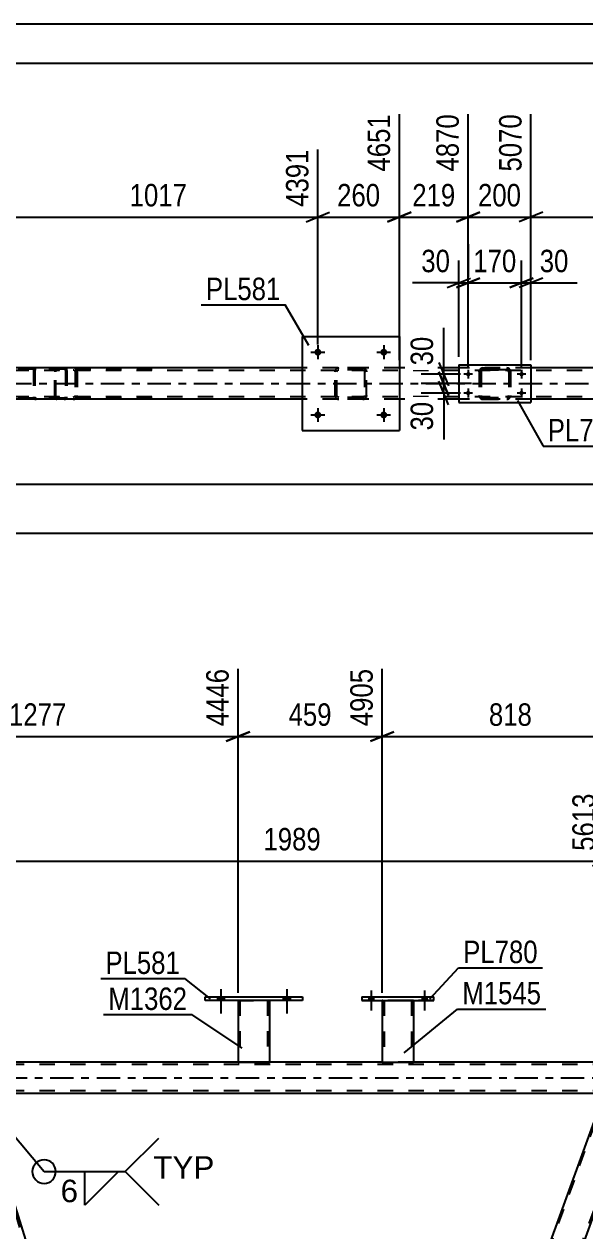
# Model space of a CAD drawing. Header units: millimetres. Extents: x 0 to 841, y 0 to 594.
# Drawn here: x 229.2 to 300.6, y 440.1 to 594 of the extents above; entities that cross this region are included whole.
import ezdxf

# ---------------------------------------------------------------- set-up
doc = ezdxf.new("R2010")
doc.units = ezdxf.units.MM
doc.linetypes.add('DXK_LINE_DOT2', pattern=[3.9198, 1.9599, -1.9599])
doc.linetypes.add('DXK_LINE_DOT3', pattern=[5.9187, 2.979, -0.9799, 0.9799, -0.9799])
doc.styles.add('Arial', font='ARIAL.TTF', dxfattribs={"height": 0.2})
doc.styles.add('Arial Narrow', font='ARIALN.TTF', dxfattribs={"height": 0.2})

# ---------------------------------------------------------------- blocks, each defined once
blk = doc.blocks.new('Unknown-318885239-1133')
at = {"color": 5, "linetype": 'Continuous'}
for p, q in [((841, 594), (0, 594)), ((836, 589), (5, 589))]:
    blk.add_line(p, q, dxfattribs=at)
blk = doc.blocks.new('Part-318885239-3154 - 3071')
at = {"color": 7, "linetype": 'DXK_LINE_DOT2'}
for p, q in [((268.8, 549.69), (268.84, 549.87)), ((268.84, 549.87), (268.8, 549.69)), ((268.8, 546.65), (268.8, 549.69)), ((269.04, 549.69), (269.06, 549.78)), ((269.04, 546.65), (269.04, 549.69)), ((269.06, 549.78), (269.11, 549.86)), ((269.1, 550.13), (269.28, 550.17)), ((269.28, 550.17), (269.1, 550.13)), ((269.11, 549.86), (269.19, 549.91)), ((269.19, 549.91), (269.28, 549.93)), ((272.32, 550.17), (269.28, 550.17)), ((272.32, 549.93), (269.28, 549.93)), ((272.32, 550.17), (272.51, 550.13)), ((272.51, 550.13), (272.32, 550.17)), ((272.32, 549.93), (272.41, 549.91)), ((272.41, 549.91), (272.49, 549.86)), ((272.49, 549.86), (272.54, 549.78)), ((272.54, 549.78), (272.56, 549.69)), ((272.56, 549.69), (272.56, 546.65)), ((272.77, 549.87), (272.8, 549.69)), ((272.8, 549.69), (272.77, 549.87)), ((272.8, 546.65), (272.8, 549.69)), ((268.84, 546.46), (268.8, 546.65)), ((268.8, 546.65), (268.84, 546.46)), ((269.06, 546.55), (269.04, 546.65)), ((269.11, 546.48), (269.06, 546.55)), ((269.28, 546.17), (269.1, 546.2)), ((269.1, 546.2), (269.28, 546.17)), ((269.19, 546.42), (269.11, 546.48)), ((269.28, 546.41), (269.19, 546.42)), ((272.32, 546.41), (269.28, 546.41)), ((272.41, 546.42), (272.32, 546.41)), ((272.51, 546.2), (272.32, 546.17)), ((272.32, 546.17), (272.51, 546.2)), ((272.49, 546.48), (272.41, 546.42)), ((272.54, 546.55), (272.49, 546.48)), ((272.56, 546.65), (272.54, 546.55)), ((272.8, 546.65), (272.77, 546.46)), ((272.77, 546.46), (272.8, 546.65)), ((272.32, 546.17), (269.28, 546.17))]:
    blk.add_line(p, q, dxfattribs=at)
at = {"color": 7, "linetype": 'DXK_LINE_DOT3'}
blk.add_line((270.8, 548.17), (270.8, 548.17), dxfattribs=at)
at = {"color": 7, "linetype": 'DXK_LINE_DOT2'}
for centre, start, end in [((269.28, 549.69), 112.5, 157.5), ((269.28, 549.69), 112.5, 157.5), ((272.32, 549.69), 22.5, 67.5), ((272.32, 549.69), 22.5, 67.5), ((269.28, 546.65), 202.5, 247.5), ((269.28, 546.65), 202.5, 247.5), ((272.32, 546.65), 292.5, 337.5), ((272.32, 546.65), 292.5, 337.5)]:
    blk.add_arc(centre, 0.48, start, end, dxfattribs=at)
blk = doc.blocks.new('Part-318885239-3159 - 3071')
at = {"color": 2, "linetype": 'Continuous'}
for p, q in [((264.6, 554.17), (264.6, 542.17)), ((264.6, 554.17), (277, 554.17)), ((277, 554.17), (277, 542.17)), ((264.6, 542.17), (277, 542.17))]:
    blk.add_line(p, q, dxfattribs=at)
blk = doc.blocks.new('Bolt-318885239-3123 - 3071')
at = {"linetype": 'Continuous'}
for points in [[(267.04, 544.17, -1), (266.16, 544.17, -1)], [(275.44, 544.17, -1), (274.56, 544.17, -1)]]:
    blk.add_hatch(color=1, dxfattribs=at).paths.add_polyline_path(points)
at = {"color": 1, "linetype": 'Continuous'}
for p, q in [((266.6, 545.05), (266.6, 543.29)), ((275, 545.05), (275, 543.29)), ((265.72, 544.17), (267.48, 544.17)), ((274.12, 544.17), (275.88, 544.17))]:
    blk.add_line(p, q, dxfattribs=at)
blk = doc.blocks.new('Bolt-318885239-3124 - 3071')
at = {"linetype": 'Continuous'}
for points in [[(267.04, 552.17, -1), (266.16, 552.17, -1)], [(275.44, 552.17, -1), (274.56, 552.17, -1)]]:
    blk.add_hatch(color=1, dxfattribs=at).paths.add_polyline_path(points)
at = {"color": 1, "linetype": 'Continuous'}
for p, q in [((266.6, 553.05), (266.6, 551.29)), ((275, 553.05), (275, 551.29)), ((265.72, 552.17), (267.48, 552.17)), ((274.12, 552.17), (275.88, 552.17))]:
    blk.add_line(p, q, dxfattribs=at)
blk = doc.blocks.new('Part-318885239-3191 - 3071')
at = {"color": 7, "linetype": 'DXK_LINE_DOT2'}
for p, q in [((234.26, 550.17), (218.93, 550.17)), ((234.26, 550.01), (218.93, 550.01)), ((230.37, 549.97), (230.35, 549.85)), ((230.35, 549.85), (230.35, 546.49)), ((230.52, 549.85), (230.53, 549.91)), ((230.52, 549.85), (230.52, 546.49)), ((230.53, 549.91), (230.57, 549.96)), ((230.69, 550.17), (230.56, 550.14)), ((230.57, 549.96), (230.62, 549.99)), ((230.62, 549.99), (230.69, 550.01)), ((234.39, 550.14), (234.26, 550.17)), ((234.26, 550.01), (234.33, 549.99)), ((234.33, 549.99), (234.35, 549.98)), ((234.35, 549.98), (234.38, 549.96)), ((234.38, 549.96), (234.42, 549.91)), ((234.42, 549.91), (234.43, 549.85)), ((234.43, 549.85), (234.43, 546.49)), ((234.6, 549.85), (234.58, 549.97)), ((234.6, 549.85), (234.6, 546.49)), ((234.26, 546.33), (218.93, 546.33)), ((230.35, 546.49), (230.37, 546.36)), ((230.53, 546.43), (230.52, 546.49)), ((230.57, 546.37), (230.53, 546.43)), ((230.56, 546.19), (230.69, 546.17)), ((230.57, 546.37), (230.6, 546.35)), ((230.6, 546.35), (230.62, 546.34)), ((230.62, 546.34), (230.69, 546.33)), ((234.33, 546.34), (234.26, 546.33)), ((234.26, 546.17), (234.39, 546.19)), ((234.38, 546.37), (234.33, 546.34)), ((234.42, 546.43), (234.38, 546.37)), ((234.43, 546.49), (234.42, 546.43)), ((234.58, 546.36), (234.6, 546.49)), ((234.26, 546.17), (218.93, 546.17))]:
    blk.add_line(p, q, dxfattribs=at)
for centre, start, end in [((230.67, 549.83), 110.7583, 155.68), ((234.27, 549.83), 24.32, 69.2417), ((230.67, 546.5), 204.32, 249.2417), ((234.27, 546.5), 290.7583, 335.68)]:
    blk.add_arc(centre, 0.331, start, end, dxfattribs=at)
blk = doc.blocks.new('Part-318885239-3231 - 3071')
at = {"color": 7, "linetype": 'DXK_LINE_DOT2'}
for p, q in [((233.08, 549.87), (233.05, 549.69)), ((233.05, 546.65), (233.05, 549.69)), ((233.13, 550.03), (233.08, 549.87)), ((233.22, 550.13), (233.13, 550.03)), ((233.19, 549.69), (233.2, 549.78)), ((233.19, 546.65), (233.19, 549.69)), ((233.2, 549.78), (233.23, 549.86)), ((233.33, 550.17), (233.22, 550.13)), ((233.23, 549.86), (233.27, 549.91)), ((233.27, 549.91), (233.33, 549.93)), ((245.48, 550.17), (233.33, 550.17)), ((245.48, 549.93), (233.33, 549.93)), ((234.6, 549.93), (234.6, 550.17)), ((235.61, 550.13), (235.42, 550.17)), ((235.42, 549.93), (235.51, 549.91)), ((235.51, 549.91), (235.59, 549.86)), ((235.59, 549.86), (235.65, 549.78)), ((235.65, 549.78), (235.67, 549.69)), ((235.67, 549.69), (235.67, 546.65)), ((235.9, 549.77), (235.88, 549.87)), ((235.92, 549.69), (235.9, 549.77)), ((235.92, 549.69), (235.92, 546.65)), ((233.08, 546.46), (233.05, 546.65)), ((233.12, 546.34), (233.08, 546.46)), ((233.13, 546.31), (233.12, 546.34)), ((233.13, 546.31), (233.22, 546.2)), ((233.2, 546.55), (233.19, 546.65)), ((233.23, 546.48), (233.2, 546.55)), ((233.22, 546.2), (233.33, 546.17)), ((233.27, 546.42), (233.23, 546.48)), ((233.33, 546.41), (233.27, 546.42)), ((245.48, 546.41), (233.33, 546.41)), ((234.6, 546.17), (234.6, 546.41)), ((235.51, 546.42), (235.42, 546.41)), ((235.42, 546.17), (235.61, 546.2)), ((235.59, 546.48), (235.51, 546.42)), ((235.65, 546.55), (235.59, 546.48)), ((235.67, 546.65), (235.65, 546.55)), ((235.88, 546.46), (235.9, 546.56)), ((235.9, 546.56), (235.92, 546.65)), ((245.48, 546.17), (233.33, 546.17))]:
    blk.add_line(p, q, dxfattribs=at)
for centre, start, end in [((235.43, 549.67), 23.8494, 68.8059), ((235.43, 546.66), 291.1941, 336.1506)]:
    blk.add_arc(centre, 0.492, start, end, dxfattribs=at)
blk = doc.blocks.new('Part-318885239-3281 - 3071')
at = {"color": 7, "linetype": 'DXK_LINE_DOT2'}
for p, q in [((755.01, 549.85), (90.98, 549.85)), ((277, 550.17), (264.6, 550.17)), ((293.77, 550.17), (284.57, 550.17)), ((755.01, 546.49), (90.98, 546.49)), ((277, 546.17), (264.6, 546.17)), ((293.77, 546.17), (284.57, 546.17))]:
    blk.add_line(p, q, dxfattribs=at)
at = {"color": 2, "linetype": 'Continuous'}
for p, q in [((264.6, 550.17), (225.92, 550.17)), ((284.57, 550.17), (277, 550.17)), ((315.68, 550.17), (293.77, 550.17)), ((264.6, 546.17), (225.92, 546.17)), ((284.57, 546.17), (277, 546.17)), ((315.68, 546.17), (293.77, 546.17))]:
    blk.add_line(p, q, dxfattribs=at)
at = {"color": 7, "linetype": 'DXK_LINE_DOT3'}
blk.add_line((90.98, 548.17), (755.01, 548.17), dxfattribs=at)
blk = doc.blocks.new('Part-318885239-3305 - 3071')
at = {"color": 7, "linetype": 'DXK_LINE_DOT2'}
for p, q in [((287.17, 549.69), (287.2, 549.87)), ((287.2, 549.87), (287.17, 549.69)), ((287.17, 549.69), (287.17, 546.65)), ((287.41, 549.69), (287.42, 549.78)), ((287.42, 549.78), (287.41, 549.69)), ((287.41, 549.69), (287.41, 546.65)), ((287.42, 549.78), (287.48, 549.86)), ((287.48, 549.86), (287.42, 549.78)), ((287.46, 550.13), (287.65, 550.17)), ((287.65, 550.17), (287.46, 550.13)), ((287.48, 549.86), (287.55, 549.91)), ((287.55, 549.91), (287.48, 549.86)), ((287.55, 549.91), (287.65, 549.93)), ((287.65, 549.93), (287.55, 549.91)), ((287.65, 550.17), (290.69, 550.17)), ((287.65, 550.17), (287.65, 550.17)), ((287.65, 550.17), (290.69, 550.17)), ((287.65, 549.93), (290.69, 549.93)), ((287.65, 549.93), (287.65, 549.93)), ((290.69, 549.93), (287.65, 549.93)), ((290.69, 550.17), (290.69, 550.17)), ((290.69, 550.17), (290.87, 550.13)), ((290.87, 550.13), (290.69, 550.17)), ((290.69, 549.93), (290.69, 549.93)), ((290.69, 549.93), (290.78, 549.91)), ((290.78, 549.91), (290.69, 549.93)), ((290.78, 549.91), (290.86, 549.86)), ((290.86, 549.86), (290.78, 549.91)), ((290.86, 549.86), (290.91, 549.78)), ((290.91, 549.78), (290.86, 549.86)), ((290.91, 549.78), (290.93, 549.69)), ((290.93, 549.69), (290.91, 549.78)), ((290.93, 549.69), (290.93, 546.65)), ((291.13, 549.87), (291.17, 549.69)), ((291.17, 549.69), (291.13, 549.87)), ((291.17, 549.69), (291.17, 546.65)), ((287.2, 546.46), (287.17, 546.65)), ((287.17, 546.65), (287.2, 546.46)), ((287.42, 546.56), (287.41, 546.65)), ((287.41, 546.65), (287.42, 546.56)), ((287.48, 546.48), (287.42, 546.56)), ((287.42, 546.56), (287.48, 546.48)), ((287.65, 546.17), (287.46, 546.2)), ((287.46, 546.2), (287.65, 546.17)), ((287.55, 546.43), (287.48, 546.48)), ((287.48, 546.48), (287.55, 546.43)), ((287.65, 546.41), (287.55, 546.43)), ((287.55, 546.43), (287.65, 546.41)), ((287.65, 546.41), (290.69, 546.41)), ((287.65, 546.41), (287.65, 546.41)), ((287.65, 546.41), (290.69, 546.41)), ((290.78, 546.43), (290.69, 546.41)), ((290.69, 546.41), (290.78, 546.43)), ((290.69, 546.41), (290.69, 546.41)), ((290.87, 546.2), (290.69, 546.17)), ((290.69, 546.17), (290.87, 546.2)), ((290.86, 546.48), (290.78, 546.43)), ((290.78, 546.43), (290.86, 546.48)), ((290.91, 546.56), (290.86, 546.48)), ((290.86, 546.48), (290.91, 546.56)), ((290.93, 546.65), (290.91, 546.56)), ((290.91, 546.56), (290.93, 546.65)), ((291.17, 546.65), (291.13, 546.46)), ((291.13, 546.46), (291.17, 546.65)), ((287.65, 546.17), (290.69, 546.17)), ((287.65, 546.17), (287.65, 546.17)), ((287.65, 546.17), (290.69, 546.17)), ((290.69, 546.17), (290.69, 546.17))]:
    blk.add_line(p, q, dxfattribs=at)
at = {"color": 7, "linetype": 'DXK_LINE_DOT3'}
blk.add_line((289.17, 548.17), (289.17, 548.17), dxfattribs=at)
at = {"color": 7, "linetype": 'DXK_LINE_DOT2'}
for centre, start, end in [((287.65, 549.69), 112.5, 157.5), ((287.65, 549.69), 112.5, 157.5), ((290.69, 549.69), 22.5, 67.5), ((290.69, 549.69), 22.5, 67.5), ((287.65, 546.65), 202.5, 247.5), ((287.65, 546.65), 202.5, 247.5), ((290.69, 546.65), 292.5, 337.5), ((290.69, 546.65), 292.5, 337.5)]:
    blk.add_arc(centre, 0.48, start, end, dxfattribs=at)
blk = doc.blocks.new('Part-318885239-3310 - 3071')
at = {"color": 2, "linetype": 'Continuous'}
for p, q in [((284.57, 550.57), (284.57, 545.77)), ((284.57, 550.57), (293.77, 550.57)), ((293.77, 550.57), (293.77, 545.77)), ((284.57, 545.77), (293.77, 545.77))]:
    blk.add_line(p, q, dxfattribs=at)
blk = doc.blocks.new('Bolt-318885239-3311 - 3071')
at = {"linetype": 'Continuous'}
for points in [[(285.77, 549.09, -1), (285.77, 549.65, -1)], [(292.57, 549.09, -1), (292.57, 549.65, -1)], [(285.77, 546.69, -1), (285.77, 547.25, -1)], [(292.57, 546.69, -1), (292.57, 547.25, -1)]]:
    blk.add_hatch(color=1, dxfattribs=at).paths.add_polyline_path(points)
at = {"color": 1, "linetype": 'Continuous'}
for p, q in [((286.33, 549.37), (285.21, 549.37)), ((285.77, 549.93), (285.77, 548.81)), ((293.13, 549.37), (292.01, 549.37)), ((292.57, 549.93), (292.57, 548.81)), ((286.33, 546.97), (285.21, 546.97)), ((285.77, 547.53), (285.77, 546.41)), ((293.13, 546.97), (292.01, 546.97)), ((292.57, 547.53), (292.57, 546.41))]:
    blk.add_line(p, q, dxfattribs=at)
blk = doc.blocks.new('Part-318885239-4184 - 4158')
at = {"color": 2, "linetype": 'Continuous'}
for p, q in [((274.8, 461.66), (78.6, 461.66)), ((655.24, 461.66), (278.8, 461.66)), ((303.11, 457.66), (223.55, 457.66))]:
    blk.add_line(p, q, dxfattribs=at)
at = {"color": 7, "linetype": 'DXK_LINE_DOT2'}
for p, q in [((278.8, 461.66), (274.8, 461.66)), ((742.64, 461.34), (78.6, 461.34)), ((742.64, 457.98), (78.6, 457.98))]:
    blk.add_line(p, q, dxfattribs=at)
at = {"color": 7, "linetype": 'DXK_LINE_DOT3'}
blk.add_line((78.6, 459.66), (742.64, 459.66), dxfattribs=at)
blk = doc.blocks.new('Part-318885239-4194 - 4158')
at = {"color": 7, "linetype": 'DXK_LINE_DOT2'}
for p, q in [((303.28, 457.66), (259.16, 336.44)), ((307.19, 457.66), (263.07, 336.44)), ((307.36, 457.66), (305.84, 453.46)), ((258.99, 336.44), (260.23, 339.87)), ((263.24, 336.44), (258.99, 336.44))]:
    blk.add_line(p, q, dxfattribs=at)
at = {"color": 2, "linetype": 'Continuous'}
for p, q in [((303.11, 457.66), (260.23, 339.87)), ((307.36, 457.66), (303.11, 457.66)), ((305.84, 453.46), (263.24, 336.44))]:
    blk.add_line(p, q, dxfattribs=at)
blk = doc.blocks.new('Part-318885239-4597 - 4158')
at = {"color": 2, "linetype": 'Continuous'}
for p, q in [((252.23, 469.98), (264.63, 469.98)), ((252.23, 469.5), (252.23, 469.98)), ((264.63, 469.5), (252.23, 469.5)), ((264.63, 469.98), (264.63, 469.5))]:
    blk.add_line(p, q, dxfattribs=at)
blk = doc.blocks.new('Part-318885239-4349 - 4158')
at = {"color": 2, "linetype": 'Continuous'}
for p, q in [((222.23, 457.66), (220.7, 453.47)), ((223.55, 457.66), (222.23, 457.66)), ((260.25, 339.91), (223.55, 457.66)), ((257.14, 336.44), (220.68, 453.41)), ((220.7, 453.47), (220.7, 453.46)), ((258.99, 336.44), (260.23, 339.87))]:
    blk.add_line(p, q, dxfattribs=at)
at = {"color": 7, "linetype": 'DXK_LINE_DOT2'}
for p, q in [((260.11, 339.54), (223.3, 457.66)), ((220.7, 453.47), (220.68, 453.41)), ((257.39, 336.44), (220.82, 453.79)), ((260.23, 339.87), (260.25, 339.91)), ((258.99, 336.44), (257.14, 336.44))]:
    blk.add_line(p, q, dxfattribs=at)
blk = doc.blocks.new('Part-318885239-4609 - 4158')
at = {"color": 2, "linetype": 'Continuous'}
for p, q in [((272.2, 469.98), (272.2, 469.5)), ((272.2, 469.98), (281.4, 469.98)), ((272.2, 469.5), (281.4, 469.5)), ((281.4, 469.5), (281.4, 469.98))]:
    blk.add_line(p, q, dxfattribs=at)
at = {"color": 7, "linetype": 'DXK_LINE_DOT2'}
for p, q in [((272.2, 469.98), (281.4, 469.98)), ((281.4, 469.5), (272.2, 469.5))]:
    blk.add_line(p, q, dxfattribs=at)
blk = doc.blocks.new('Part-318885239-4537 - 4158')
at = {"color": 7, "linetype": 'DXK_LINE_DOT2'}
for p, q in [((256.43, 469.51), (260.43, 469.51)), ((256.43, 469.5), (256.43, 469.51)), ((256.43, 469.51), (256.43, 469.5)), ((256.67, 469.51), (256.67, 461.67)), ((260.19, 469.51), (260.19, 461.67)), ((260.43, 469.51), (260.43, 469.5)), ((260.43, 469.5), (260.43, 469.51)), ((260.13, 461.67), (260.17, 461.67)), ((260.13, 461.67), (260.17, 461.67)), ((260.17, 461.67), (260.19, 461.67)), ((260.17, 461.67), (260.19, 461.67))]:
    blk.add_line(p, q, dxfattribs=at)
at = {"color": 2, "linetype": 'Continuous'}
for p, q in [((256.43, 469.5), (256.43, 461.67)), ((260.43, 469.5), (260.43, 461.67)), ((256.43, 461.67), (260.43, 461.67))]:
    blk.add_line(p, q, dxfattribs=at)
blk = doc.blocks.new('Bolt-318885239-4621 - 4158')
at = {"linetype": 'Continuous'}
for points in [[(253.79, 469.5), (254.67, 469.5), (254.67, 469.98), (253.79, 469.98)], [(262.19, 469.5), (263.07, 469.5), (263.07, 469.98), (262.19, 469.98)]]:
    blk.add_hatch(color=1, dxfattribs=at).paths.add_polyline_path(points)
at = {"color": 1, "linetype": 'Continuous'}
for p, q in [((254.23, 470.98), (254.23, 467.86)), ((262.63, 470.98), (262.63, 467.86)), ((253.79, 469.98), (253.79, 469.5)), ((254.67, 469.98), (254.67, 469.5)), ((262.19, 469.98), (262.19, 469.5)), ((263.07, 469.98), (263.07, 469.5))]:
    blk.add_line(p, q, dxfattribs=at)
blk = doc.blocks.new('Bolt-318885239-4588 - 4158')
at = {"linetype": 'Continuous'}
for points in [[(273.12, 469.5), (273.68, 469.5), (273.68, 469.98), (273.12, 469.98)], [(273.12, 469.5), (273.68, 469.5), (273.68, 469.98), (273.12, 469.98)], [(279.92, 469.5), (280.48, 469.5), (280.48, 469.98), (279.92, 469.98)], [(279.92, 469.5), (280.48, 469.5), (280.48, 469.98), (279.92, 469.98)]]:
    blk.add_hatch(color=1, dxfattribs=at).paths.add_polyline_path(points)
at = {"color": 1, "linetype": 'Continuous'}
for p, q in [((273.12, 469.98), (273.12, 469.5)), ((273.12, 469.98), (273.12, 469.5)), ((273.4, 470.78), (273.4, 468.26)), ((273.4, 470.78), (273.4, 468.26)), ((273.68, 469.98), (273.68, 469.5)), ((273.68, 469.98), (273.68, 469.5)), ((279.92, 469.98), (279.92, 469.5)), ((279.92, 469.98), (279.92, 469.5)), ((280.2, 470.78), (280.2, 468.26)), ((280.2, 470.78), (280.2, 468.26)), ((280.48, 469.98), (280.48, 469.5)), ((280.48, 469.98), (280.48, 469.5))]:
    blk.add_line(p, q, dxfattribs=at)
blk = doc.blocks.new('Part-318885239-4614 - 4158')
at = {"color": 2, "linetype": 'Continuous'}
for p, q in [((274.8, 469.5), (274.8, 461.66)), ((278.8, 469.5), (278.8, 461.66)), ((274.8, 461.66), (278.8, 461.66))]:
    blk.add_line(p, q, dxfattribs=at)
at = {"color": 7, "linetype": 'DXK_LINE_DOT2'}
for p, q in [((278.8, 469.5), (274.8, 469.5)), ((274.8, 469.5), (274.8, 469.5)), ((274.8, 469.5), (278.8, 469.5)), ((274.8, 469.5), (274.8, 469.5)), ((275.04, 469.5), (275.04, 469.5)), ((275.04, 469.5), (275.04, 461.66)), ((278.56, 469.5), (278.56, 469.5)), ((278.56, 469.5), (278.56, 461.66)), ((278.8, 469.5), (278.8, 469.5)), ((278.8, 469.5), (278.8, 469.5)), ((278.8, 461.66), (274.8, 461.66)), ((278.54, 461.66), (278.5, 461.66))]:
    blk.add_line(p, q, dxfattribs=at)
blk = doc.blocks.new('Bolt-318885239-4620 - 4158')
at = {"linetype": 'Continuous'}
for points in [[(253.79, 469.5), (254.67, 469.5), (254.67, 469.98), (253.79, 469.98)], [(262.19, 469.5), (263.07, 469.5), (263.07, 469.98), (262.19, 469.98)]]:
    blk.add_hatch(color=1, dxfattribs=at).paths.add_polyline_path(points)
at = {"color": 1, "linetype": 'Continuous'}
for p, q in [((254.23, 470.98), (254.23, 467.86)), ((262.63, 470.98), (262.63, 467.86)), ((253.79, 469.98), (253.79, 469.5)), ((254.67, 469.98), (254.67, 469.5)), ((262.19, 469.98), (262.19, 469.5)), ((263.07, 469.98), (263.07, 469.5))]:
    blk.add_line(p, q, dxfattribs=at)
blk = doc.blocks.new('StraightDimension-318885239-11237 - 3071')
at = {"color": 7, "linetype": 'Continuous'}
for p, q in [((285.77, 550.37), (285.77, 563.87)), ((292.57, 550.37), (292.57, 563.87)), ((284.27, 560.42), (287.27, 561.62)), ((294.07, 561.62), (291.07, 560.42)), ((285.77, 561.02), (292.57, 561.02))]:
    blk.add_line(p, q, dxfattribs=at)
at = {"color": 0}
blk.add_wipeout([(292.51, 561.77), (292.51, 565.97), (285.82, 565.97), (285.82, 561.77)], dxfattribs=at)
at = {"color": 3, "style": 'Arial Narrow'}
blk.add_text('170', height=2.863, dxfattribs=at).set_placement((286.42, 562.37))
blk = doc.blocks.new('StraightDimension-318885239-3330 - 3071')
at = {"color": 7, "linetype": 'Continuous'}
for p, q in [((282.04, 550.87), (283.24, 547.87)), ((284.77, 549.37), (279.79, 549.37)), ((283.24, 546.67), (282.04, 549.67)), ((282.64, 548.17), (282.64, 549.37)), ((286.17, 548.17), (279.79, 548.17))]:
    blk.add_line(p, q, dxfattribs=at)
at = {"color": 0}
blk.add_wipeout([(281.89, 554.75), (277.69, 554.75), (277.69, 549.89), (281.89, 549.89)], dxfattribs=at)
at = {"color": 7, "linetype": 'Continuous'}
blk.add_line((282.64, 549.37), (282.64, 555.27), dxfattribs=at)
blk.add_line((282.64, 549.37), (282.64, 555.27), dxfattribs=at)
at = {"color": 3, "style": 'Arial Narrow'}
blk.add_text('30', height=2.863, rotation=90.0002, dxfattribs=at).set_placement((281.29, 550.49))
blk = doc.blocks.new('StraightDimension-318885239-3340 - 3071')
at = {"color": 7, "linetype": 'Continuous'}
for p, q in [((282.04, 549.67), (283.24, 546.67)), ((286.17, 548.17), (279.79, 548.17)), ((283.24, 545.47), (282.04, 548.47)), ((282.64, 546.97), (282.64, 548.17)), ((284.77, 546.97), (279.79, 546.97))]:
    blk.add_line(p, q, dxfattribs=at)
at = {"color": 0}
blk.add_wipeout([(281.89, 546.44), (277.69, 546.44), (277.69, 541.59), (281.89, 541.59)], dxfattribs=at)
at = {"color": 7, "linetype": 'Continuous'}
blk.add_line((282.64, 546.97), (282.64, 541.06), dxfattribs=at)
blk.add_line((282.64, 546.97), (282.64, 541.06), dxfattribs=at)
at = {"color": 3, "style": 'Arial Narrow'}
blk.add_text('30', height=2.863, rotation=90.0002, dxfattribs=at).set_placement((281.29, 542.19))
blk = doc.blocks.new('StraightDimension-318885239-3351 - 3071')
at = {"color": 7, "linetype": 'Continuous'}
blk.add_line((90.34, 529.08), (797.57, 529.08), dxfattribs=at)
blk = doc.blocks.new('StraightDimension-318885239-3783 - 3071')
at = {"color": 7, "linetype": 'Continuous'}
for p, q in [((293.77, 551.17), (293.77, 582.52)), ((317.68, 553.17), (317.68, 578.02)), ((295.27, 570.01), (292.27, 568.81)), ((293.77, 569.41), (317.68, 569.41)), ((316.18, 568.81), (319.18, 570.01))]:
    blk.add_line(p, q, dxfattribs=at)
at = {"color": 0, "linetype": 'Continuous'}
blk.add_wipeout([(317.08, 578.62), (312.88, 578.62), (312.88, 570.11), (317.08, 570.11)], dxfattribs=at)
at = {"color": 0}
blk.add_wipeout([(309.07, 570.16), (309.07, 574.36), (302.38, 574.36), (302.38, 570.16)], dxfattribs=at)
at = {"color": 3, "linetype": 'Continuous', "style": 'Arial Narrow'}
blk.add_text('5668', height=2.863, rotation=90.0002, dxfattribs=at).set_placement((316.48, 570.71))
at = {"color": 3, "style": 'Arial Narrow'}
blk.add_text('598', height=2.863, dxfattribs=at).set_placement((302.98, 570.76))
blk = doc.blocks.new('StraightDimension-318885239-3803 - 3071')
at = {"color": 7, "linetype": 'Continuous'}
for p, q in [((285.77, 550.37), (285.77, 582.52)), ((293.77, 551.17), (293.77, 582.52)), ((284.27, 568.81), (287.27, 570.01)), ((285.77, 569.41), (293.77, 569.41)), ((295.27, 570.01), (292.27, 568.81))]:
    blk.add_line(p, q, dxfattribs=at)
at = {"color": 0}
blk.add_wipeout([(293.11, 570.16), (293.11, 574.36), (286.42, 574.36), (286.42, 570.16)], dxfattribs=at)
at = {"color": 3, "style": 'Arial Narrow'}
blk.add_text('200', height=2.863, dxfattribs=at).set_placement((287.02, 570.76))
at = {"color": 0, "linetype": 'Continuous'}
blk.add_wipeout([(293.17, 583.12), (288.97, 583.12), (288.97, 574.61), (293.17, 574.61)], dxfattribs=at)
at = {"color": 3, "linetype": 'Continuous', "style": 'Arial Narrow'}
blk.add_text('5070', height=2.863, rotation=90.0002, dxfattribs=at).set_placement((292.57, 575.21))
blk = doc.blocks.new('StraightDimension-318885239-3820 - 3071')
at = {"color": 7, "linetype": 'Continuous'}
for p, q in [((277, 551.17), (277, 582.52)), ((285.77, 550.37), (285.77, 582.52)), ((275.5, 568.81), (278.5, 570.01)), ((277, 569.41), (285.77, 569.41)), ((287.27, 570.01), (284.27, 568.81))]:
    blk.add_line(p, q, dxfattribs=at)
at = {"color": 0}
blk.add_wipeout([(284.73, 570.16), (284.73, 574.36), (278.04, 574.36), (278.04, 570.16)], dxfattribs=at)
at = {"color": 3, "style": 'Arial Narrow'}
blk.add_text('219', height=2.863, dxfattribs=at).set_placement((278.64, 570.76))
at = {"color": 0, "linetype": 'Continuous'}
blk.add_wipeout([(285.17, 583.12), (280.97, 583.12), (280.97, 574.61), (285.17, 574.61)], dxfattribs=at)
at = {"color": 3, "linetype": 'Continuous', "style": 'Arial Narrow'}
blk.add_text('4870', height=2.863, rotation=90.0002, dxfattribs=at).set_placement((284.57, 575.21))
blk = doc.blocks.new('StraightDimension-318885239-3837 - 3071')
at = {"color": 7, "linetype": 'Continuous'}
for p, q in [((277, 551.17), (277, 582.52)), ((266.6, 553.17), (266.6, 578.02)), ((265.1, 568.81), (268.1, 570.01)), ((266.6, 569.41), (277, 569.41)), ((278.5, 570.01), (275.5, 568.81))]:
    blk.add_line(p, q, dxfattribs=at)
at = {"color": 0}
blk.add_wipeout([(275.14, 570.16), (275.14, 574.36), (268.46, 574.36), (268.46, 570.16)], dxfattribs=at)
at = {"color": 3, "style": 'Arial Narrow'}
blk.add_text('260', height=2.863, dxfattribs=at).set_placement((269.06, 570.76))
at = {"color": 0, "linetype": 'Continuous'}
blk.add_wipeout([(276.4, 583.12), (272.2, 583.12), (272.2, 574.61), (276.4, 574.61)], dxfattribs=at)
at = {"color": 3, "linetype": 'Continuous', "style": 'Arial Narrow'}
blk.add_text('4651', height=2.863, rotation=90.0002, dxfattribs=at).set_placement((275.8, 575.21))
blk = doc.blocks.new('StraightDimension-318885239-3857 - 3071')
at = {"color": 7, "linetype": 'Continuous'}
for p, q in [((225.92, 551.17), (225.92, 582.52)), ((266.6, 553.17), (266.6, 578.02)), ((227.42, 570.01), (224.42, 568.81)), ((225.92, 569.41), (266.6, 569.41)), ((265.1, 568.81), (268.1, 570.01))]:
    blk.add_line(p, q, dxfattribs=at)
at = {"color": 0, "linetype": 'Continuous'}
blk.add_wipeout([(266, 578.62), (261.8, 578.62), (261.8, 570.11), (266, 570.11)], dxfattribs=at)
at = {"color": 0}
blk.add_wipeout([(250.52, 570.16), (250.52, 574.36), (242.01, 574.36), (242.01, 570.16)], dxfattribs=at)
at = {"color": 3, "linetype": 'Continuous', "style": 'Arial Narrow'}
blk.add_text('4391', height=2.863, rotation=90.0002, dxfattribs=at).set_placement((265.4, 570.71))
at = {"color": 3, "style": 'Arial Narrow'}
blk.add_text('1017', height=2.863, dxfattribs=at).set_placement((242.61, 570.76))
blk = doc.blocks.new('StraightDimension-318885239-3987 - 3071')
at = {"color": 7, "linetype": 'Continuous'}
blk.add_line((90.98, 535.34), (796.93, 535.34), dxfattribs=at)
blk = doc.blocks.new('StraightDimension-318885239-11236 - 3071')
at = {"color": 7, "linetype": 'Continuous'}
for p, q in [((292.57, 550.37), (292.57, 563.87)), ((293.77, 551.57), (293.77, 563.87)), ((291.07, 560.42), (294.07, 561.62)), ((295.27, 561.62), (292.27, 560.42)), ((292.57, 561.02), (293.77, 561.02))]:
    blk.add_line(p, q, dxfattribs=at)
at = {"color": 0}
blk.add_wipeout([(299.15, 561.77), (299.15, 565.97), (294.29, 565.97), (294.29, 561.77)], dxfattribs=at)
at = {"color": 7, "linetype": 'Continuous'}
blk.add_line((293.77, 561.02), (299.67, 561.02), dxfattribs=at)
blk.add_line((293.77, 561.02), (299.67, 561.02), dxfattribs=at)
at = {"color": 3, "style": 'Arial Narrow'}
blk.add_text('30', height=2.863, dxfattribs=at).set_placement((294.89, 562.37))
blk = doc.blocks.new('StraightDimension-318885239-11238 - 3071')
at = {"color": 7, "linetype": 'Continuous'}
for p, q in [((284.57, 551.57), (284.57, 563.87)), ((285.77, 550.37), (285.77, 563.87)), ((283.07, 560.42), (286.07, 561.62)), ((287.27, 561.62), (284.27, 560.42)), ((284.57, 561.02), (285.77, 561.02))]:
    blk.add_line(p, q, dxfattribs=at)
at = {"color": 0}
blk.add_wipeout([(284.04, 561.77), (284.04, 565.97), (279.19, 565.97), (279.19, 561.77)], dxfattribs=at)
at = {"color": 7, "linetype": 'Continuous'}
blk.add_line((284.57, 561.02), (278.66, 561.02), dxfattribs=at)
blk.add_line((284.57, 561.02), (278.66, 561.02), dxfattribs=at)
at = {"color": 3, "style": 'Arial Narrow'}
blk.add_text('30', height=2.863, dxfattribs=at).set_placement((279.79, 562.37))
blk = doc.blocks.new('StraightDimension-318885239-4872 - 4158')
at = {"color": 7, "linetype": 'Continuous'}
for p, q in [((205.35, 470.51), (205.35, 511.8)), ((256.43, 470.51), (256.43, 511.8)), ((206.85, 503.79), (203.85, 502.59)), ((205.35, 503.19), (256.43, 503.19)), ((254.93, 502.59), (257.93, 503.79))]:
    blk.add_line(p, q, dxfattribs=at)
at = {"color": 0, "linetype": 'Continuous'}
blk.add_wipeout([(255.83, 512.4), (251.63, 512.4), (251.63, 503.89), (255.83, 503.89)], dxfattribs=at)
at = {"color": 0}
blk.add_wipeout([(235.15, 503.94), (235.15, 508.14), (226.63, 508.14), (226.63, 503.94)], dxfattribs=at)
at = {"color": 3, "linetype": 'Continuous', "style": 'Arial Narrow'}
blk.add_text('4446', height=2.863, rotation=90.0002, dxfattribs=at).set_placement((255.23, 504.49))
at = {"color": 3, "style": 'Arial Narrow'}
blk.add_text('1277', height=2.863, dxfattribs=at).set_placement((227.23, 504.54))
blk = doc.blocks.new('StraightDimension-318885239-4852 - 4158')
at = {"color": 7, "linetype": 'Continuous'}
for p, q in [((274.8, 470.5), (274.8, 511.8)), ((307.51, 470.51), (307.51, 511.8)), ((276.3, 503.79), (273.3, 502.59)), ((274.8, 503.19), (307.51, 503.19)), ((306.01, 502.59), (309.01, 503.79))]:
    blk.add_line(p, q, dxfattribs=at)
at = {"color": 0, "linetype": 'Continuous'}
blk.add_wipeout([(306.91, 512.4), (302.71, 512.4), (302.71, 503.89), (306.91, 503.89)], dxfattribs=at)
at = {"color": 0}
blk.add_wipeout([(294.5, 503.94), (294.5, 508.14), (287.81, 508.14), (287.81, 503.94)], dxfattribs=at)
at = {"color": 3, "linetype": 'Continuous', "style": 'Arial Narrow'}
blk.add_text('5723', height=2.863, rotation=90.0002, dxfattribs=at).set_placement((306.31, 504.49))
at = {"color": 3, "style": 'Arial Narrow'}
blk.add_text('818', height=2.863, dxfattribs=at).set_placement((288.41, 504.54))
blk = doc.blocks.new('StraightDimension-318885239-4862 - 4158')
at = {"color": 7, "linetype": 'Continuous'}
for p, q in [((256.43, 470.51), (256.43, 511.8)), ((274.8, 470.5), (274.8, 511.8)), ((257.93, 503.79), (254.93, 502.59)), ((256.43, 503.19), (274.8, 503.19)), ((273.3, 502.59), (276.3, 503.79))]:
    blk.add_line(p, q, dxfattribs=at)
at = {"color": 0, "linetype": 'Continuous'}
blk.add_wipeout([(274.2, 512.4), (270, 512.4), (270, 503.89), (274.2, 503.89)], dxfattribs=at)
at = {"color": 0}
blk.add_wipeout([(268.95, 503.94), (268.95, 508.14), (262.27, 508.14), (262.27, 503.94)], dxfattribs=at)
at = {"color": 3, "linetype": 'Continuous', "style": 'Arial Narrow'}
blk.add_text('4905', height=2.863, rotation=90.0002, dxfattribs=at).set_placement((273.6, 504.49))
at = {"color": 3, "style": 'Arial Narrow'}
blk.add_text('459', height=2.863, dxfattribs=at).set_placement((262.87, 504.54))
blk = doc.blocks.new('StraightDimension-318885239-5708 - 4158')
at = {"color": 7, "linetype": 'Continuous'}
for p, q in [((223.55, 458.66), (223.55, 500.41)), ((303.11, 458.66), (303.11, 495.91)), ((225.05, 487.9), (222.05, 486.7)), ((301.61, 486.7), (304.61, 487.9)), ((223.55, 487.3), (303.11, 487.3))]:
    blk.add_line(p, q, dxfattribs=at)
at = {"color": 0, "linetype": 'Continuous'}
blk.add_wipeout([(302.51, 496.51), (298.31, 496.51), (298.31, 488), (302.51, 488)], dxfattribs=at)
at = {"color": 0}
blk.add_wipeout([(267.58, 488.05), (267.58, 492.25), (259.07, 492.25), (259.07, 488.05)], dxfattribs=at)
at = {"color": 3, "linetype": 'Continuous', "style": 'Arial Narrow'}
blk.add_text('5613', height=2.863, rotation=90.0002, dxfattribs=at).set_placement((301.91, 488.6))
at = {"color": 3, "style": 'Arial Narrow'}
blk.add_text('1989', height=2.863, dxfattribs=at).set_placement((259.67, 488.65))
blk = doc.blocks.new('Mark-318885239-3155 - 3071')
at = {"color": 0}
blk.add_wipeout([(261.83, 558.81), (261.83, 561.81), (252.33, 561.81), (252.33, 558.81)], dxfattribs=at)
blk.add_wipeout([(261.83, 558.81), (261.83, 561.81), (252.33, 561.81), (252.33, 558.81)], dxfattribs=at)
at = {"color": 30, "linetype": 'Continuous'}
for p in [(251.73, 558.21), (265.43, 553.02)]:
    blk.add_line(p, (262.43, 558.21), dxfattribs=at)
at = {"color": 3, "style": 'Arial Narrow'}
blk.add_text('PL581', height=2.863, dxfattribs=at).set_placement((252.33, 558.81))
blk = doc.blocks.new('Mark-318885239-3306 - 3071')
at = {"color": 0}
blk.add_wipeout([(305.42, 540.8), (305.42, 543.8), (295.91, 543.8), (295.91, 540.8)], dxfattribs=at)
blk.add_wipeout([(305.42, 540.8), (305.42, 543.8), (295.91, 543.8), (295.91, 540.8)], dxfattribs=at)
at = {"color": 30, "linetype": 'Continuous'}
for p, q in [((292.06, 546), (295.31, 540.2)), ((295.31, 540.2), (306.02, 540.2))]:
    blk.add_line(p, q, dxfattribs=at)
at = {"color": 3, "style": 'Arial Narrow'}
blk.add_text('PL780', height=2.863, dxfattribs=at).set_placement((295.91, 540.8))
blk = doc.blocks.new('Mark-318885239-4605 - 4158')
at = {"color": 0}
blk.add_wipeout([(294.64, 474.28), (294.64, 477.28), (285.13, 477.28), (285.13, 474.28)], dxfattribs=at)
blk.add_wipeout([(294.64, 474.28), (294.64, 477.28), (285.13, 477.28), (285.13, 474.28)], dxfattribs=at)
at = {"color": 30, "linetype": 'Continuous'}
for p, q in [((280.87, 469.71), (284.53, 473.68)), ((284.53, 473.68), (295.24, 473.68))]:
    blk.add_line(p, q, dxfattribs=at)
at = {"color": 3, "style": 'Arial Narrow'}
blk.add_text('PL780', height=2.863, dxfattribs=at).set_placement((285.13, 474.28))
blk = doc.blocks.new('Mark-318885239-4533 - 4158')
at = {"color": 0}
blk.add_wipeout([(249.94, 468.31), (249.94, 471.31), (239.89, 471.31), (239.89, 468.31)], dxfattribs=at)
blk.add_wipeout([(249.94, 468.31), (249.94, 471.31), (239.89, 471.31), (239.89, 468.31)], dxfattribs=at)
at = {"color": 30, "linetype": 'Continuous'}
for p in [(239.29, 467.71), (256.96, 463.42)]:
    blk.add_line(p, (250.54, 467.71), dxfattribs=at)
at = {"color": 3, "style": 'Arial Narrow'}
blk.add_text('M1362', height=2.863, dxfattribs=at).set_placement((239.89, 468.31))
blk = doc.blocks.new('Mark-318885239-4593 - 4158')
at = {"color": 0}
blk.add_wipeout([(249.03, 472.9), (249.03, 475.9), (239.52, 475.9), (239.52, 472.9)], dxfattribs=at)
blk.add_wipeout([(249.03, 472.9), (249.03, 475.9), (239.52, 475.9), (239.52, 472.9)], dxfattribs=at)
at = {"color": 30, "linetype": 'Continuous'}
for p in [(238.92, 472.3), (252.9, 469.74)]:
    blk.add_line(p, (249.63, 472.3), dxfattribs=at)
at = {"color": 3, "style": 'Arial Narrow'}
blk.add_text('PL581', height=2.863, dxfattribs=at).set_placement((239.52, 472.9))
blk = doc.blocks.new('Mark-318885239-4610 - 4158')
at = {"color": 0}
blk.add_wipeout([(295.07, 469.03), (295.07, 472.03), (285.02, 472.03), (285.02, 469.03)], dxfattribs=at)
blk.add_wipeout([(295.07, 469.03), (295.07, 472.03), (285.02, 472.03), (285.02, 469.03)], dxfattribs=at)
at = {"color": 30, "linetype": 'Continuous'}
for p, q in [((277.6, 462.84), (284.42, 468.43)), ((284.42, 468.43), (295.67, 468.43))]:
    blk.add_line(p, q, dxfattribs=at)
at = {"color": 3, "style": 'Arial Narrow'}
blk.add_text('M1545', height=2.863, dxfattribs=at).set_placement((285.02, 469.03))
blk = doc.blocks.new('WeldMark-318885239-6003 - 4158')
at = {"linetype": 'Continuous'}
blk.add_hatch(color=30, dxfattribs=at).paths.add_polyline_path([(224.71, 454.88), (223.36, 457.66), (225.86, 455.84)])
at = {"color": 30, "linetype": 'Continuous'}
blk.add_line((223.36, 457.66), (231.7, 447.7), dxfattribs=at)
at = {"color": 3, "linetype": 'Continuous'}
for q in [(246.31, 451.98), (246.31, 443.41)]:
    blk.add_line((242.02, 447.7), q, dxfattribs=at)
blk.add_arc((231.7, 447.7), 1.5, 90, 270, dxfattribs=at)
at = {"color": 0}
blk.add_wipeout([(236.22, 443.6), (236.22, 447), (233.6, 447), (233.6, 443.6)], dxfattribs=at)
at = {"color": 30, "linetype": 'Continuous'}
blk.add_line((231.7, 447.7), (242.02, 447.7), dxfattribs=at)
at = {"color": 3, "linetype": 'Continuous'}
for p, q in [((236.88, 447.7), (241.17, 447.7)), ((241.17, 447.7), (236.88, 443.41)), ((236.88, 443.41), (236.88, 447.7))]:
    blk.add_line(p, q, dxfattribs=at)
blk.add_arc((231.7, 447.7), 1.5, 270, 90, dxfattribs=at)
at = {"color": 3, "style": 'Arial'}
blk.add_text('6', height=2.87, dxfattribs=at).set_placement((233.8, 443.8))
at = {"color": 0, "linetype": 'Continuous'}
blk.add_wipeout([(253.4, 446.8), (253.4, 449.8), (245.62, 449.8), (245.62, 446.8)], dxfattribs=at)
blk.add_wipeout([(253.4, 446.8), (253.4, 449.8), (245.62, 449.8), (245.62, 446.8)], dxfattribs=at)
at = {"color": 3, "linetype": 'Continuous', "style": 'Arial'}
blk.add_text('TYP', height=2.865, dxfattribs=at).set_placement((245.62, 446.8))

msp = doc.modelspace()

# ---------------------------------------------------------------- block references
for name in ['Unknown-318885239-1133', 'Part-318885239-3159 - 3071', 'Bolt-318885239-3124 - 3071', 'Part-318885239-3281 - 3071', 'Part-318885239-3191 - 3071', 'Part-318885239-3231 - 3071', 'Part-318885239-3154 - 3071', 'Part-318885239-3310 - 3071', 'Bolt-318885239-3311 - 3071', 'Part-318885239-3305 - 3071', 'Bolt-318885239-3123 - 3071', 'Bolt-318885239-4621 - 4158', 'Bolt-318885239-4620 - 4158', 'Part-318885239-4597 - 4158', 'Part-318885239-4537 - 4158', 'Part-318885239-4609 - 4158', 'Bolt-318885239-4588 - 4158', 'Part-318885239-4614 - 4158', 'Part-318885239-4184 - 4158', 'Part-318885239-4349 - 4158', 'Part-318885239-4194 - 4158']:
    msp.add_blockref(name, (0, 0))

# ---------------------------------------------------------------- next in the draw order: block references
for name in ['StraightDimension-318885239-11237 - 3071', 'StraightDimension-318885239-4872 - 4158', 'StraightDimension-318885239-4852 - 4158', 'WeldMark-318885239-6003 - 4158']:
    msp.add_blockref(name, (0, 0))

# ---------------------------------------------------------------- next in the draw order: block references
for name in ['StraightDimension-318885239-3783 - 3071', 'StraightDimension-318885239-3330 - 3071', 'StraightDimension-318885239-4862 - 4158']:
    msp.add_blockref(name, (0, 0))

# ---------------------------------------------------------------- next in the draw order: block references
for name in ['StraightDimension-318885239-3340 - 3071', 'StraightDimension-318885239-5708 - 4158']:
    msp.add_blockref(name, (0, 0))

# ---------------------------------------------------------------- next in the draw order: block references
for name in ['StraightDimension-318885239-3803 - 3071', 'StraightDimension-318885239-3351 - 3071', 'Mark-318885239-4605 - 4158', 'Mark-318885239-4533 - 4158']:
    msp.add_blockref(name, (0, 0))

# ---------------------------------------------------------------- next in the draw order: block references
for name in ['StraightDimension-318885239-3820 - 3071', 'StraightDimension-318885239-11236 - 3071', 'StraightDimension-318885239-3987 - 3071', 'Mark-318885239-4593 - 4158', 'Mark-318885239-4610 - 4158']:
    msp.add_blockref(name, (0, 0))

# ---------------------------------------------------------------- next in the draw order: block references
for name in ['StraightDimension-318885239-3837 - 3071', 'Mark-318885239-3306 - 3071']:
    msp.add_blockref(name, (0, 0))

# ---------------------------------------------------------------- next in the draw order: block references
for name in ['StraightDimension-318885239-3857 - 3071', 'StraightDimension-318885239-11238 - 3071']:
    msp.add_blockref(name, (0, 0))

# ---------------------------------------------------------------- next in the draw order: block references
msp.add_blockref('Mark-318885239-3155 - 3071', (0, 0))

doc.saveas('drawing.dxf')
